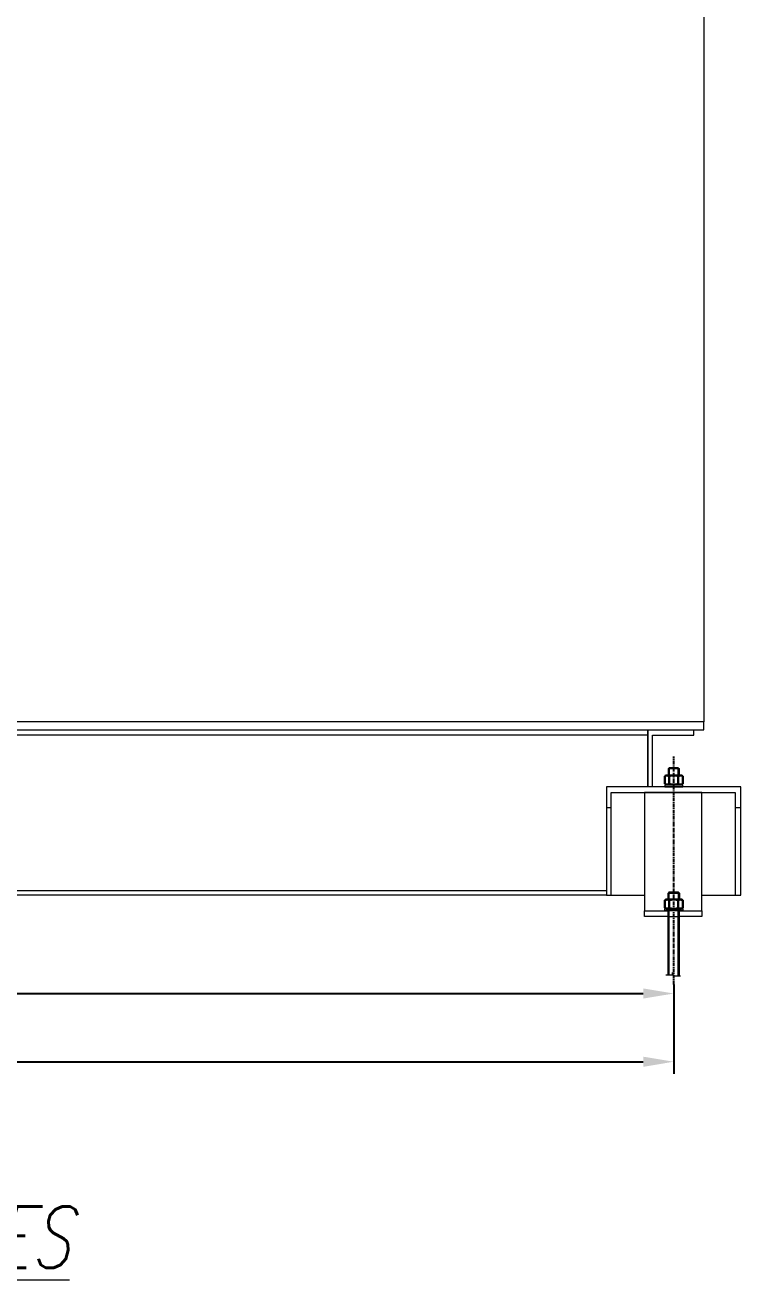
# Model space of a CAD drawing. Header units: millimetres. Extents: x 14484 to 44106, y -7531 to -758.
# Drawn here: x 20140 to 21018, y -3848 to -2308 of the extents above; entities that cross this region are included whole.
import ezdxf

# ---------------------------------------------------------------- set-up
doc = ezdxf.new("R2010")
doc.units = ezdxf.units.MM
doc.header["$LTSCALE"] = 15
doc.linetypes.add('CENTER', pattern=[2, 1.25, -0.25, 0.25, -0.25])
doc.layers.add('IA-DIBUJO', color=3, linetype='Continuous', lineweight=30)
doc.layers.add('IA-TITLE', color=6, linetype='Continuous', lineweight=13)
doc.layers.add('IA-DIM', color=7, linetype='Continuous')
doc.layers.add('IA-EJES', color=4, linetype='CENTER')
doc.styles.add('ING-AMB', font='romans.shx', dxfattribs={"width": 0.75, "oblique": 15})
doc.dimstyles.new('ING-AMB 15', dxfattribs={"dimscale": 15, "dimtxt": 3, "dimasz": 2.5, "dimexe": 1, "dimexo": 1, "dimgap": 1, "dimtad": 1, "dimdec": 0, "dimzin": 0, "dimdsep": 46, "dimtxsty": 'ING-AMB', "dimcen": 0.1, "dimclrd": 7, "dimclre": 7, "dimclrt": 2, "dimadec": 0, "dimazin": 0, "dimtfac": 1, "dimtdec": 0, "dimtmove": 0, "dimatfit": 0, "dimfxl": 1.25, "dimtolj": 1, "dimtzin": 0, "dimarcsym": 1})

# ---------------------------------------------------------------- blocks, each defined once
blk = doc.blocks.new('*D28')
at = {"layer": 'Defpoints', "color": 0, "transparency": 16777216}
for p in [(18722.7, -3278.1), (20935.8, -3470), (20935.8, -3496.1)]:
    blk.add_point(p, dxfattribs=at)
at = {"layer": 'IA-DIM', "color": 7, "lineweight": -2, "transparency": 16777216}
for p, q in [((18722.7, -3293.1), (18722.7, -3511.1)), ((20935.8, -3485), (20935.8, -3511.1)), ((18760.2, -3496.1), (20898.3, -3496.1))]:
    blk.add_line(p, q, dxfattribs=at)
at = {"layer": 'IA-DIM', "color": 7, "transparency": 16777216}
for points in [[(18760.2, -3489.8), (18760.2, -3502.3), (18722.7, -3496.1)], [(20898.3, -3489.8), (20898.3, -3502.3), (20935.8, -3496.1)]]:
    blk.add_solid(points, dxfattribs=at)
at = {"layer": 'IA-DIM', "color": 2, "transparency": 16777216, "insert": (19829.3, -3458.6), "char_height": 45, "attachment_point": 5, "style": 'ING-AMB'}
blk.add_mtext('\\A1;2213', dxfattribs=at)
blk = doc.blocks.new('*D59')
at = {"layer": 'Defpoints', "color": 0, "transparency": 16777216}
for p in [(18316.4, -3485.2), (20935.8, -3485.2), (20935.8, -3579.8)]:
    blk.add_point(p, dxfattribs=at)
at = {"layer": 'IA-DIM', "color": 7, "lineweight": -2, "transparency": 16777216}
for p, q in [((18316.4, -3500.2), (18316.4, -3594.8)), ((20935.8, -3500.2), (20935.8, -3594.8)), ((18353.9, -3579.8), (20898.3, -3579.8))]:
    blk.add_line(p, q, dxfattribs=at)
at = {"layer": 'IA-DIM', "color": 7, "transparency": 16777216}
for points in [[(18353.9, -3573.6), (18353.9, -3586.1), (18316.4, -3579.8)], [(20898.3, -3573.6), (20898.3, -3586.1), (20935.8, -3579.8)]]:
    blk.add_solid(points, dxfattribs=at)
at = {"layer": 'IA-DIM', "color": 2, "transparency": 16777216, "insert": (19626.1, -3542.3), "char_height": 45, "attachment_point": 5, "style": 'ING-AMB'}
blk.add_mtext('\\A1;2619', dxfattribs=at)

msp = doc.modelspace()

# ---------------------------------------------------------------- linework, layer by layer
at = {"layer": 'IA-DIBUJO', "lineweight": 0, "extrusion": (1.22465e-16, 1, -2.22045e-16)}
msp.add_line((20972.9, -2155.2), (20972.9, -3162.8), dxfattribs=at)
at = {"layer": 'IA-DIBUJO', "color": 8}
for p, q in [((20924.8, -3229.4), (20926.3, -3228.5)), ((20924.8, -3238.8), (20924.8, -3229.4)), ((20945.3, -3228.5), (20926.3, -3228.5)), ((20930.3, -3238.8), (20930.3, -3229.4)), ((20941.3, -3238.8), (20941.3, -3229.4)), ((20946.8, -3229.4), (20945.3, -3228.5)), ((20946.8, -3238.8), (20946.8, -3229.4)), ((20924.8, -3238.8), (20926.3, -3239.6)), ((20945.3, -3239.6), (20926.3, -3239.6)), ((20946.8, -3238.8), (20945.3, -3239.6)), ((20924.8, -3381.7), (20926.3, -3380.9)), ((20924.8, -3391.1), (20924.8, -3381.7)), ((20926.3, -3380.9), (20945.3, -3380.9)), ((20930.3, -3391.1), (20930.3, -3381.7)), ((20941.3, -3391.1), (20941.3, -3381.7)), ((20946.8, -3381.7), (20945.3, -3380.9)), ((20946.8, -3391.1), (20946.8, -3381.7)), ((20924.8, -3391.1), (20926.3, -3392)), ((20926.3, -3392), (20945.3, -3392)), ((20946.8, -3391.1), (20945.3, -3392))]:
    msp.add_line(p, q, dxfattribs=at)
at = {"layer": 'IA-DIBUJO', "lineweight": 0}
for points in [[(19237.5, -3172.4), (20904.2, -3172.4), (20960.5, -3172.4), (20972.9, -3172.4), (20972.9, -3162.8), (19237.5, -3162.8), (19162, -3162.8), (19162, -3172.4), (19085.1, -3172.4), (19085.1, -3107.8), (19085.1, -3168.2), (19085.1, -3172.4), (18361.7, -3172.4), (18361.7, -3168.2)], [(20909.7, -3242.4), (20909.7, -3179.2), (20960.5, -3179.2), (20960.5, -3172.4)], [(20904.2, -3179.2), (18348, -3179.2)], [(21018.2, -3268.4), (21018.2, -3242.4), (20853.4, -3242.4), (20853.4, -3268.4)], [(20858.9, -3268.4), (20858.9, -3249.2)], [(20858.9, -3249.2), (21011.3, -3249.2)], [(20970.1, -3394.7), (20970.1, -3249.2), (20900.1, -3249.2), (20900.1, -3394.7)], [(21011.3, -3249.2), (21011.3, -3268.4)], [(20853.4, -3370), (18400.1, -3370)], [(20853.4, -3375.5), (18400.1, -3375.5)], [(20858.9, -3375.5), (20900.1, -3375.5)], [(20970.1, -3375.5), (21011.3, -3375.5)], [(20927.6, -3401.6), (20900.1, -3401.6), (20900.1, -3394.7), (20927.6, -3394.7)]]:
    msp.add_lwpolyline(points, dxfattribs=at)
for points in [[(20904.2, -3179.2), (20904.2, -3172.4), (20904.2, -3242.4)], [(20853.4, -3268.4), (20853.4, -3375.5), (20858.9, -3375.5), (20858.9, -3268.4)], [(21011.3, -3375.5), (21018.2, -3375.5), (21018.2, -3268.4), (21011.3, -3268.4)], [(20942.7, -3401.6), (20942.7, -3394.7), (20970.1, -3394.7), (20970.1, -3401.6)]]:
    msp.add_lwpolyline(points, close=True, dxfattribs=at)
at = {"layer": 'IA-DIBUJO', "color": 8, "lineweight": 0}
for points in [[(20930.3, -3219), (20928.9, -3220.4)], [(20942.7, -3228.5), (20942.7, -3220.4), (20928.9, -3220.4), (20928.9, -3228.5)], [(20941.3, -3228.5), (20941.3, -3219), (20930.3, -3219), (20930.3, -3228.5)], [(20941.3, -3219), (20942.7, -3220.4)], [(20930.3, -3371.4), (20928.9, -3372.8)], [(20930.3, -3380.9), (20930.3, -3371.4), (20941.3, -3371.4), (20941.3, -3380.9)], [(20941.3, -3371.4), (20942.7, -3372.8)], [(20928.9, -3380.9), (20928.9, -3372.8), (20942.7, -3372.8), (20942.7, -3380.9)], [(20928.9, -3473), (20928.9, -3394.7)], [(20930.3, -3473), (20930.3, -3394.7)], [(20941.3, -3474.4), (20941.3, -3394.7)], [(20942.7, -3474.4), (20942.7, -3394.7)], [(20926.2, -3473), (20934.4, -3473), (20934.4, -3470.2), (20935.8, -3477.1), (20935.8, -3474.4), (20944, -3474.4)]]:
    msp.add_lwpolyline(points, dxfattribs=at)
for points in [[(20946.8, -3242.4), (20946.8, -3239.6), (20924.8, -3239.6), (20924.8, -3242.4)], [(20924.8, -3394.7), (20924.8, -3392), (20946.8, -3392), (20946.8, -3394.7)]]:
    msp.add_lwpolyline(points, close=True, dxfattribs=at)
at = {"layer": 'IA-DIBUJO', "color": 8}
for centre, radius, start, end in [((20927.5, -3233.4), 4.86, 55.5615, 115.5615), ((20935.8, -3246.7), 18.2, 72.383, 107.617), ((20944, -3233.4), 4.86, 64.4385, 124.4385), ((20927.5, -3234.8), 4.86, 244.4385, 304.4385), ((20935.8, -3221.4), 18.2, 252.383, 287.617), ((20944, -3234.8), 4.86, 235.5615, 295.5615), ((20927.5, -3385.7), 4.86, 55.5615, 115.5615), ((20935.8, -3399), 18.2, 72.383, 107.617), ((20944, -3385.7), 4.86, 64.4385, 124.4385), ((20927.5, -3387.1), 4.86, 244.4385, 304.4385), ((20935.8, -3373.8), 18.2, 252.383, 287.617), ((20944, -3387.1), 4.86, 235.5615, 295.5615)]:
    msp.add_arc(centre, radius, start, end, dxfattribs=at)
at = {"layer": 'IA-DIM', "lineweight": 0}
msp.add_lwpolyline([(20928.9, -3401.6), (20942.7, -3401.6)], dxfattribs=at)
at = {"layer": 'IA-EJES', "ltscale": 0.25}
msp.add_lwpolyline([(20935.8, -3485.2), (20935.8, -3205.3)], dxfattribs=at)

# ---------------------------------------------------------------- texts
at = {"layer": 'IA-TITLE', "insert": (18373.9, -3757.6), "char_height": 75, "attachment_point": 1, "style": 'ING-AMB'}
msp.add_mtext_dynamic_manual_height_columns('\\pi514.06632;{\\LVENTILADOR EXTRACTOR DE GASES}', width=2506.512, gutter_width=250, heights=[0], dxfattribs=at)

# ---------------------------------------------------------------- dimensions: what is measured, and where the dimension line sits
at = {"layer": 'IA-DIM', "color": 2}
for base, p1, p2, picture, middle in [((20935.8, -3496.1), (18722.7, -3278.1), (20935.8, -3470), '*D28', (19829.3, -3458.6)), ((20935.8, -3579.8), (18316.4, -3485.2), (20935.8, -3485.2), '*D59', (19626.1, -3542.3))]:
    dim = msp.add_linear_dim(base=base, p1=p1, p2=p2, dimstyle='ING-AMB 15', override={"dimpost": '\\X', "dimtmove": 1}, dxfattribs=at)
    dim.commit()
    dim.dimension.update_dxf_attribs({"geometry": picture, "text_midpoint": middle})

doc.saveas('drawing.dxf')
